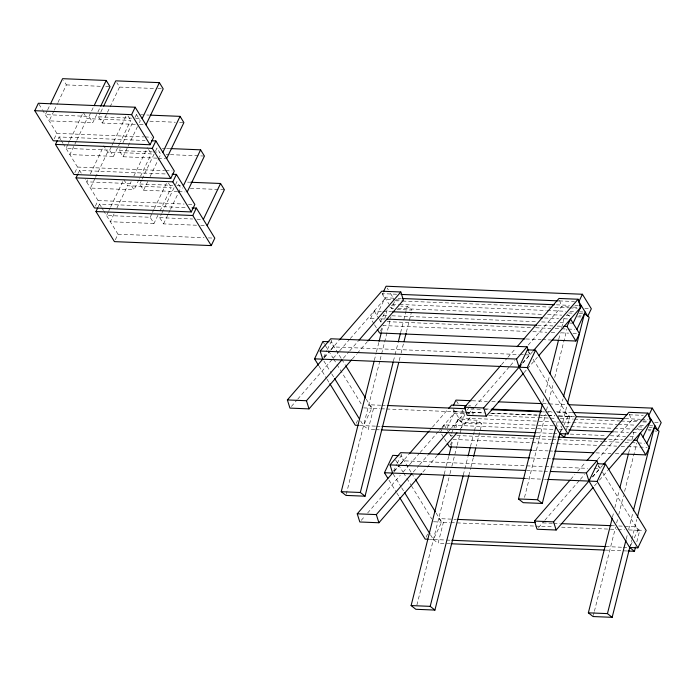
<?xml version="1.0" encoding="UTF-8"?>
<svg xmlns="http://www.w3.org/2000/svg" width="696" height="696" viewBox="0 0 696 696"><rect width="100%" height="100%" fill="white"/><g stroke="black" fill="none" stroke-linecap="round" stroke-linejoin="round"><path stroke-width="0.52" stroke-dasharray="3.48 2.61" d="M374.361 360.267L376.214 352.907M376.475 351.854L378.868 342.389M381.512 331.879L383.105 325.563L527.377 331.453M384.697 319.255L387.341 308.746M346.216 494.36L379.868 360.824M380.129 359.771L390.995 316.663M374.744 429.641L368.236 429.371L373.508 408.465L368.802 404.75L380.729 405.237M393.449 361.05L394.771 355.786M395.041 354.734L397.955 343.171M400.6 332.653L403.515 321.091M403.784 320.038L407.221 306.37L400.861 306.11M399.217 360.554L400.809 354.247M401.07 353.194L403.724 342.676M406.368 332.166L411.406 312.191M444.231 474.141L446.084 466.781M446.353 465.728L448.737 456.263M451.382 445.753L452.713 440.498M455.889 427.875L458.012 419.462L477.099 420.245L481.806 423.96L476.247 446.04M416.887 605.085L449.738 474.698M450.007 473.645L451.591 467.338M451.861 466.285L456.889 446.31M457.159 445.257L462.718 423.177L458.012 419.462M450.042 543.733L438.115 543.245L443.387 522.339L438.671 518.624L456.028 519.329M463.318 474.924L467.825 457.046M470.479 446.536L474.185 431.816M474.446 430.763L477.099 420.245M468.826 475.481L470.679 468.121M470.948 467.068L473.332 457.603M542.863 402.218L543.924 398.016M545.246 392.753L549.483 375.936M558.758 339.135L560.35 332.819M561.672 327.564L564.326 317.054M524.523 497.405L545.455 414.346M546.517 410.135L548.631 401.723M548.9 400.678L553.398 382.8M554.729 377.545L566.918 329.173M556.382 425.082L557.713 419.819M557.975 418.775L563.012 398.791M559.862 433.686L561.707 426.37M562.76 422.194L567.188 404.611M566.422 430.084L569.841 416.495L565.135 412.78L556.461 412.423M612.471 517.145L613.794 511.891M614.855 507.68L619.362 489.81M628.636 453.009L630.219 446.702M631.811 440.385L633.934 431.981M593.331 615.49L594.132 612.332M594.393 611.288L615.595 527.168M616.647 522.966L617.709 518.755M618.77 514.553L623.538 495.622M624.599 491.42L636.788 443.048M626.261 538.956L627.583 533.702M628.645 529.491L633.151 511.621M629.741 547.569L631.585 540.244M631.846 539.2L636.797 519.538M636.823 541.871L639.72 530.369L635.004 526.654L624.164 526.211M47.215 110.751L45.344 114.64L88.975 116.423L92.794 122.644L97.457 112.926M47.676 109.777L50.008 104.922M53.827 111.142L49.172 120.86L92.794 122.644M54.288 110.168L57.551 103.365M58.012 102.399L66.398 84.903L63.667 80.458M54.157 138.922L56.828 133.345L42.839 110.551M58.168 138.835L59.056 136.973L145.107 140.496M67.903 144.472L66.042 148.361L109.672 150.145L113.491 156.365L120.008 142.767M68.365 143.498L69.765 140.583M70.226 139.609L83.268 112.395L87.087 118.624L130.718 120.408L120.478 141.793M76.377 140.975L69.861 154.582L113.491 156.365M76.847 140.009L87.087 118.624M88.975 116.423L93.638 106.706M97.918 111.96L100.25 107.097M135.329 124.384L102.338 123.035L98.519 116.815L100.381 112.926M100.85 111.952L103.182 107.097M74.846 172.643L77.517 167.066L63.536 144.272M78.248 173.226L79.588 170.442L165.639 173.956M102.338 123.035L107.001 113.317M107.462 112.352L119.573 87.078L116.841 82.633M87.505 179.881L86.574 181.821L130.204 183.605L134.024 189.834L138.678 180.116M90.297 174.044L103.8 145.864L107.619 152.085L151.249 153.868L139.148 179.142M95.047 178.324L90.393 188.05L134.024 189.834M95.517 177.358L107.619 152.085M109.672 150.145L111.534 146.256M111.995 145.281L113.396 142.367M113.857 141.401L126.898 114.188M157.087 158.157L123.035 156.757L119.216 150.536L120.147 148.587M122.94 142.758L133.18 121.382M135.041 117.494L136.442 114.579L139.635 114.709M95.378 206.112L98.049 200.526L85.182 179.559M98.214 206.895L99.545 204.102L186.667 207.669M123.035 156.757L127.69 147.039M128.16 146.073L137.469 126.629M139.331 122.748L140.261 120.799L136.442 114.579M108.393 211.593L106.532 215.482L150.162 217.265L153.981 223.494L158.636 213.776M108.863 210.627L110.255 207.713M110.725 206.738L123.757 179.524L127.577 185.754L171.207 187.537L159.106 212.802M114.074 213.933L110.351 221.711L153.981 223.494M116.867 208.104L127.577 185.754M130.204 183.605L131.135 181.665M133.928 175.827L147.43 147.648M177.619 191.618L143.567 190.226L139.748 183.996L141.61 180.107M142.071 179.133L155.112 151.928M155.582 150.954L156.974 148.039L160.793 154.26L159.401 157.174M115.336 239.772L118.007 234.195L104.026 211.393M143.567 190.226L147.761 181.473M150.084 176.619L158.932 158.149M150.162 217.265L152.024 213.385M152.485 212.411L153.886 209.496M154.355 208.522L167.388 181.308M196.516 225.234L163.525 223.886L159.706 217.657L161.568 213.768M162.029 212.802L175.07 185.588M175.54 184.614L176.932 181.7L180.751 187.929L182.883 188.016M163.525 223.886L168.18 214.168M168.649 213.194L170.041 210.279M170.511 209.305L180.751 187.929M323.666 357.248L326.902 350.497M327.364 349.54L331.061 341.823L341.24 358.423M373.978 323.91L370.629 318.464L374.196 311.016L381.791 311.329M384.262 313.678L380.564 321.395L382.73 321.482M380.434 331.122L383.113 325.545M394.545 301.673L391.43 308.189L393.597 308.276M356.23 423.325L357.613 420.428M359.397 425.421L363.486 425.587L371.803 408.23L366.148 398.999M393.536 471.131L396.772 464.38M397.233 463.414L400.931 455.697L411.118 472.297M440.507 432.338L441.847 429.545M442.291 428.614L444.074 424.899L554.712 429.423M447.076 428.084L454.932 411.684L464.693 412.084M451.365 433.338L458.751 417.913L550.954 421.68M450.312 445.005L452.095 441.281M553.503 425.839L461.3 422.063L464.867 414.625L462.083 410.083M426.1 537.199L427.953 533.345M429.267 539.296L433.356 539.461L441.673 522.104L436.018 512.882M560.741 431.694L563.516 425.909M563.977 424.943L568.136 416.26L533.049 359.075M630.62 545.568L632.464 541.706M634.317 537.851L638.014 530.135L601.796 471.105M324.153 357.544L328.39 352.646M331.209 349.375L333.332 346.93L518.816 354.516M394.023 471.418L399.678 464.885M400.383 464.067L403.202 460.804L544.22 466.572M522.6 363.129L529.665 354.96L528.699 351.898M592.479 477.004L599.543 468.834L598.569 465.781M324.266 357.422L329.939 350.88M330.652 350.062L339.161 340.257M291.363 406.473L297.044 399.93M297.749 399.113L332.523 359.049M333.227 358.231L338.909 351.689M339.613 350.871L349.549 339.43M350.253 338.613L384.314 299.367L394.919 299.802M343.354 358.205L349.027 351.663M349.74 350.845L358.249 341.031M352.315 359.014L356.57 354.107M357.283 353.29L367.218 341.84M394.136 471.296L399.817 464.754M400.522 463.945L409.039 454.131M429.615 430.424L431.746 427.97M432.451 427.153L448.067 409.161M361.241 520.347L364.782 516.258M367.627 512.987L400.261 475.377M403.106 472.105L408.778 465.563M409.492 464.745L419.418 453.305M420.132 452.487L438.576 431.224M439.289 430.406L441.421 427.962M442.125 427.144L454.192 413.241L473.28 414.024L471.662 408.917M501.512 364.678L507.184 358.135M507.897 357.318L515.701 348.331M413.224 472.079L418.905 465.537M419.61 464.719L428.127 454.914M448.702 431.198L450.834 428.745M451.539 427.927L464.31 413.215M467.155 409.944L469.278 407.491M468.608 413.72L474.289 407.186M474.994 406.368L509.768 366.305M510.473 365.487L514.727 360.58M528.212 345.051L561.559 306.623L568.989 306.927M422.898 472.071L426.448 467.982M427.153 467.164L437.088 455.715M459.795 429.554L471.148 416.478M522.722 363.007L532.658 351.558M523.888 372.804L526.724 369.541M527.438 368.723L537.364 357.274M570.677 479.37L574.931 474.463M577.767 471.192L585.571 462.205M538.487 527.603L544.159 521.06M544.872 520.243L579.638 480.179M580.351 479.361L584.605 474.454M597.377 459.743L631.437 420.497L642.043 420.932M592.601 476.882L602.536 465.433M594.471 485.869L596.594 483.415M599.439 480.144L607.947 470.331M66.398 84.903L101.512 86.339M105.775 86.513L110.029 86.687M119.573 87.078L156.817 88.601M157.879 88.644L163.203 88.862M140.696 114.753L149.214 115.101M98.519 116.815L131.509 118.163M135.764 118.337L140.026 118.511M149.84 121.191L175.383 122.235M179.638 122.409L183.892 122.583M139.591 124.558L144.907 124.784M56.828 133.345L143.95 136.912M145.029 136.955L151.484 137.216M162.299 148.257L165.491 148.387M166.553 148.431L169.746 148.561M119.216 150.536L152.198 151.885M153.268 151.928L159.654 152.189M166.118 154.477L169.311 154.608M170.372 154.651L204.424 156.052M158.149 158.201L165.596 158.505M77.517 167.066L164.639 170.633M165.718 170.677L172.173 170.938M187.572 182.135L189.704 182.221M139.748 183.996L172.739 185.345M176.993 185.519L182.309 185.736M190.33 188.32L224.382 189.712M178.681 191.661L185.066 191.922M98.049 200.526L184.101 204.05M188.399 204.224L192.705 204.406M159.706 217.657L192.696 219.005M196.951 219.179L202.266 219.397M200.77 225.408L205.024 225.582M118.007 234.195L204.059 237.71M208.356 237.893L212.663 238.067M396.616 294.234L382.513 293.66L388.881 304.039M559.323 300.898L574.513 301.516M393.736 298.166L385.062 297.81L376.745 315.166L378.911 315.262M398.077 298.34L401.331 298.48M556.443 304.822L569.467 305.353M574.887 305.579L578.141 305.709M395.981 299.845L403.402 300.15M573.226 307.101L580.647 307.406M394.989 300.75L401.496 301.011M402.584 301.055L568.545 307.85M569.633 307.893L577.228 308.206M584.814 308.511L589.155 308.693M392.135 304.169L398.643 304.439M399.73 304.483L546.169 310.468M547.247 310.52L565.691 311.269M570.033 311.451L575.453 311.669M579.794 311.851L583.048 311.982M391.317 305.718L395.563 305.892M568.562 312.974L573.869 313.191M579.168 313.409L584.466 313.626M397.938 308.45L543.289 314.401M547.63 314.575L561.733 315.157M566.065 315.332L571.494 315.558M579.081 315.862L581.256 315.958M397.094 309.476L411.936 310.085L407.221 306.37M577.515 316.863L580.699 316.993M382.878 311.373L391.552 311.73M544.498 317.985L558.601 318.568M564.021 318.785L568.362 318.968M383.252 315.436L387.594 315.61M391.926 315.793L537.286 321.743M541.618 321.917L555.721 322.492M560.062 322.674L564.404 322.848M569.824 323.075L571.99 323.161M370.629 318.464L376.058 318.681M380.399 318.855L385.819 319.081M537.677 325.293L552.868 325.919M557.2 326.093L561.542 326.267M387.072 321.665L531.344 327.564M535.676 327.746L550.867 328.364M555.208 328.538L560.628 328.764M561.716 328.808L567.136 329.034M568.223 329.077L574.731 329.339M532.805 331.67L546.899 332.244M551.241 332.427L555.582 332.601M561.002 332.827L568.597 333.132M572.938 333.314L577.271 333.488M525.985 338.978L541.166 339.596M542.254 339.639L550.928 339.996M519.903 354.56L524.245 354.734M525.323 354.786L529.665 354.96M472.227 400.765L487.409 401.383M491.75 401.557L497.17 401.783M542.732 403.645L548.152 403.871M549.24 403.915L567.675 404.672M468.582 405.768L470.696 405.855M484.929 408.865L490.349 409.091M547.839 411.44L552.18 411.623M556.522 411.797L571.703 412.415M629.201 414.772L643.295 415.347M381.817 405.281L386.158 405.455M470.766 408.917L482.693 409.405M483.781 409.448L490.288 409.718M542.358 411.849L544.524 411.936M545.612 411.98L552.119 412.25M363.625 407.891L371.803 408.23M568.136 416.26L574.27 416.512M465.781 412.128L484.225 412.885M491.811 413.198L537.373 415.06M538.46 415.103L547.134 415.46M548.222 415.503L554.729 415.773M559.071 415.947L574.252 416.565M625.234 418.653L640.424 419.279M641.503 419.323L648.011 419.584M373.508 408.465L380.016 408.726M381.103 408.769L385.445 408.952M386.524 408.996L464.623 412.189M465.711 412.232L484.155 412.989M490.663 413.259L537.303 415.164M541.645 415.347L547.065 415.564M548.152 415.608L554.66 415.877M559.001 416.051L569.841 416.495M643.095 420.976L650.525 421.28M488.731 415.599L537.538 417.6M538.626 417.644L549.475 418.087M550.562 418.131L555.982 418.348M560.323 418.531L573.339 419.062M574.426 419.105L619.979 420.967M621.067 421.01L638.423 421.724M642.756 421.898L647.097 422.08M654.692 422.394L659.034 422.568M552.041 421.733L559.636 422.037M560.715 422.08L571.564 422.524M572.651 422.576L617.126 424.395M618.205 424.438L635.561 425.143M639.902 425.326L644.244 425.5M649.664 425.726L652.918 425.856M638.441 426.848L643.739 427.066M649.037 427.283L652.222 427.414M554.59 425.882L561.098 426.143M565.43 426.326L569.772 426.5M570.859 426.544L613.159 428.275M614.246 428.318L632.69 429.075M633.769 429.119L642.452 429.475M647.872 429.693L651.125 429.832M462.718 423.177L481.806 423.96M648.455 430.78L650.569 430.868M654.814 431.041L656.937 431.129M559.053 429.597L563.386 429.78M614.368 431.868L628.471 432.442M632.812 432.616L638.232 432.842M375.457 426.143L363.53 425.656L368.236 429.371M376.545 426.187L380.886 426.37M536.651 432.729L552.92 433.399M553.355 433.425L558.775 433.643M570.276 434.104L606.068 435.574M610.409 435.748L625.6 436.366M629.932 436.549L635.361 436.766M375.831 429.684L380.173 429.858M535.963 436.244L551.554 436.87M552.641 436.914L558.07 437.14M608.635 439.211L622.737 439.794M627.079 439.968L632.499 440.194M450.434 435.27L452.609 435.357M456.941 435.539L551.319 439.402M552.398 439.446L556.739 439.62M557.827 439.663L602.301 441.481M603.38 441.534L620.736 442.238M625.078 442.421L630.498 442.639M631.585 442.682L637.005 442.908M638.093 442.952L644.6 443.213M452.983 439.42L531.083 442.621M532.17 442.665L549.527 443.369M550.606 443.413L597.255 445.327M601.588 445.501L616.778 446.127M621.119 446.301L626.539 446.527M627.627 446.571L647.149 447.363M532.945 450.277L548.126 450.904M549.214 450.947L554.634 451.165M595.854 452.852L611.044 453.479M615.377 453.653L620.806 453.87M530.787 457.968L545.968 458.594M547.056 458.638L551.397 458.812M545.307 466.616L549.64 466.79M550.727 466.842L587.607 468.347M594.114 468.617L599.543 468.834M526.698 470.496L542.976 471.157M544.054 471.201L549.483 471.427M524.949 478.474L543.393 479.222M544.472 479.274L546.647 479.361M542.81 522.887L552.572 523.279M553.651 523.331L560.158 523.592M611.14 525.68L614.394 525.811M618.735 525.993L623.077 526.167M433.495 521.765L441.673 522.104M638.014 530.135L644.148 530.387M443.387 522.339L449.894 522.609M450.973 522.653L534.502 526.063M535.589 526.115L552.937 526.82M561.62 527.177L616.943 529.438M618.022 529.482L624.529 529.752M628.871 529.926L639.72 530.369M430.528 534.85L433.356 539.461L445.336 540.018M446.414 540.061L450.756 540.244M605.877 546.586L622.146 547.256M623.225 547.3L628.653 547.517M605.163 550.084L626.852 550.971M566.953 314.079L570.094 316.558M636.823 427.962L639.963 430.433M389.708 306.832L392.849 309.302M433.399 539.53L438.115 543.245M528.525 351.697L530.787 355.386M598.395 465.572L601.222 470.183M387.194 288.04L388.307 289.849M390.534 293.486L394.432 299.837M456.506 401L458.177 403.724M453.505 409.352L461.3 422.063M374.196 311.016L378.928 318.725M379.207 319.194L382.556 324.64M444.074 424.899L446.858 429.432M447.415 430.345L449.346 433.495M449.642 433.973L451.312 436.697M374.535 324.815L376.762 328.442M441.621 434.147L443.848 437.784M444.405 438.689L446.632 442.325M341.806 359.345L345.207 364.878M411.684 473.219L415.077 478.752M322.874 341.484L324.571 344.25M325.136 345.173L327.973 349.784M328.538 350.706L333.062 358.083M333.628 359.014L336.455 363.625M337.021 364.547L361.929 405.124M395.58 459.978L397.842 463.667M398.408 464.589L402.94 471.966M403.506 472.888L406.334 477.5M406.899 478.422L410.858 484.877M411.423 485.799L431.798 518.998M323.875 361.024L331.226 373.012M331.792 373.935L334.054 377.624M360.659 420.976L363.486 425.587M393.179 473.976L401.105 486.887M401.67 487.809L403.932 491.507M319.09 366.226L326.441 378.215M327.007 379.137L329.269 382.826M388.96 480.101L396.32 492.089M396.885 493.012L399.147 496.7M127.986 115.962L130.718 120.408M148.526 149.422L151.249 153.868M168.484 183.091L171.207 187.537M38.924 104.165L42.282 109.637M59.056 136.973L60.735 139.713M61.291 140.627L62.971 143.359M79.588 170.442L81.267 173.174M99.545 204.102L101.224 206.834M101.781 207.747L103.46 210.488M400.94 453.662L403.202 460.804M331.07 339.787L333.332 346.93M629.497 414.372L631.437 420.497M559.627 300.498L561.559 306.623M453.227 410.179L454.192 413.241M382.382 293.242L384.314 299.367"/><path stroke-width="1.04" d="M398.686 362.66L365.043 496.196L345.955 495.413L341.24 491.698L374.091 361.32M379.129 341.336L381.251 332.923M365.043 496.196L360.328 492.481L393.179 362.094M398.216 342.119L400.339 333.706M403.985 341.632L406.107 333.219M468.826 475.481L434.913 610.07L415.825 609.287L411.11 605.572L443.97 475.194M448.998 455.219L451.121 446.806M434.913 610.07L430.198 606.355L463.058 475.977M468.086 455.993L470.209 447.58M473.593 456.559L475.716 448.146M560.036 432.999L542.288 503.443L523.201 502.669L518.485 498.954L542.332 404.324M550.014 373.83L558.497 340.179M542.288 503.443L537.573 499.737L555.852 427.179M563.543 396.694L584.466 313.626L589.181 317.341L567.457 403.558M565.63 433.225L564.578 437.41L559.862 433.686M629.915 546.873L612.158 617.326L593.07 616.543L588.355 612.828L612.202 518.198M619.892 487.705L628.366 454.062M612.158 617.326L607.451 613.611L625.991 540.009M633.412 510.568L654.344 427.501L659.051 431.215L637.327 517.433M627.94 551.014L634.447 551.284L635.5 547.1M34.8 110.699L38.367 103.252L135.172 107.219L153.633 137.303L150.066 144.742L53.261 140.783L34.8 110.699L131.605 114.657L150.066 144.742M50.469 103.948L62.579 78.674L106.21 80.466L110.029 86.687L100.711 106.123M151.554 140.766L155.861 140.94L174.322 171.025L170.755 178.472L73.959 174.505L55.489 144.42L57.272 140.696M94.099 105.731L106.21 80.466M103.643 106.123L115.754 80.849L159.384 82.641L163.203 88.862L145.969 124.828M172.086 174.226L176.393 174.4L194.854 204.494L191.287 211.932L94.491 207.965L76.021 177.88L77.804 174.157M131.605 114.657L135.172 107.219M192.053 207.886L196.35 208.06L214.812 238.154L211.253 245.592L114.449 241.634L95.978 211.541L97.762 207.826M142.149 118.598L159.384 82.641M170.755 178.472L152.294 148.379L155.861 140.94M162.847 152.32L180.073 116.362L150.275 115.144M166.666 158.549L183.892 122.583L180.073 116.362M191.287 211.932L172.826 181.839L176.393 174.4M183.379 185.78L200.605 149.823L170.807 148.605M187.198 192.009L204.424 156.052L200.605 149.823M211.253 245.592L192.783 215.499L196.35 208.06M203.336 219.44L220.562 183.483L190.765 182.265M207.156 225.669L224.382 189.712L220.562 183.483M318.524 365.304L314.557 358.849L322.874 341.484L329.008 341.736M383.409 291.798L386.08 286.221L582.413 294.251L591.33 308.78L587.763 316.219L578.846 301.69L582.413 294.251M387.829 478.256L384.436 472.723L392.753 455.358L398.886 455.61M453.279 405.672L455.95 400.096L471.14 400.713M567.997 433.956L527.255 367.549L535.572 350.192L527.394 349.853L519.077 367.218L559.819 433.617L567.997 433.956L576.314 416.6L535.572 350.192M575.879 341.023L566.97 326.494L570.529 319.055L579.446 333.584L575.879 341.023L552.015 340.04M573.078 323.205L581.395 305.849L579.229 305.753M576.897 329.425L585.214 312.069M588.947 481.093L597.264 463.727L605.442 464.067L646.192 530.474L637.875 547.83L629.697 547.5L588.947 481.093L586.363 472.932L596.951 460.682L597.925 463.736M637.875 547.83L597.125 481.423L605.442 464.067M645.758 454.897L636.84 440.368L640.407 432.929L649.316 447.458L645.758 454.897L621.893 453.923M652.283 408.126L648.724 415.573L657.633 430.093L661.2 422.655L652.283 408.126L568.763 404.715M642.947 437.079L651.265 419.723M646.775 443.308L655.093 425.943M322.744 359.18L320.151 351.028L330.748 338.769L527.081 346.799L528.368 350.88M392.614 473.054L390.03 464.902L400.618 452.644L529.7 457.925M320.151 351.028L516.484 359.058L527.081 346.799M520.486 365.583L519.077 367.218L516.484 359.058M351.611 359.832L309.033 408.883L289.945 408.1L287.37 399.939L322.848 359.058M339.874 339.439L381.739 291.198L400.826 291.981L403.402 300.15L367.923 341.023M287.37 399.939L306.457 400.722L341.936 359.841M358.962 340.214L400.826 291.981M421.48 473.706L378.911 522.757L359.823 521.983L357.239 513.813L392.718 472.932M409.744 453.313L428.901 431.242M448.772 408.343L451.608 405.072L466.459 405.681M523.174 373.621L486.278 416.138L467.19 415.355L464.615 407.195L500.798 365.496M517.119 346.695L558.984 298.454L578.072 299.236L580.647 307.406L538.782 355.639M357.239 513.813L376.327 514.596L411.806 473.715M428.832 454.097L447.284 432.834M437.801 454.906L456.959 432.825M464.615 407.195L483.703 407.969L521.304 364.643M533.371 350.74L578.072 299.236M593.053 487.505L556.156 530.013L537.068 529.238L534.485 521.069L569.963 480.188M586.989 460.569L628.853 412.328L647.941 413.111L650.525 421.28L608.661 469.513M534.485 521.069L553.572 521.852L589.764 480.153M603.241 464.615L647.941 413.111M55.489 144.42L152.294 148.379M76.021 177.88L172.826 181.839M95.978 211.541L192.783 215.499M400.957 294.417L558.236 300.855M402.418 298.523L554.277 304.735M392.64 311.773L542.332 317.898M386.906 319.125L536.599 325.25M563.716 326.363L566.97 326.494M524.897 338.935L379.546 332.984L377.319 329.356M314.557 358.849L527.255 367.549M498.258 401.827L541.645 403.602M491.437 409.135L541.331 411.179M572.791 412.458L627.026 414.685M387.237 405.498L465.337 408.7M491.376 409.761L541.27 411.806M576.427 416.66L624.147 418.609M568.815 429.998L613.289 431.816M358.37 425.378L355.308 425.247L329.843 383.748M381.965 426.413L535.998 432.712M381.26 429.902L535.285 436.209M558.07 437.14L605.381 439.08M633.586 440.237L636.84 440.368M531.857 450.234L449.416 446.858L447.189 443.23M554.634 451.165L593.688 452.765M552.476 458.855L596.951 460.682M390.03 464.902L525.619 470.444M550.562 471.47L586.363 472.932M384.436 472.723L524.949 478.474M547.726 479.405L597.125 481.423M341.24 491.698L360.328 492.481M518.485 498.954L537.573 499.737M457.115 519.381L535.215 522.574M561.246 523.636L611.14 525.68M428.249 539.252L425.178 539.13L399.713 497.623M451.843 540.287L605.877 546.586M451.13 543.776L604.076 550.04M411.11 605.572L430.198 606.355M588.355 612.828L607.451 613.611M629.741 547.569L634.447 551.284M345.773 365.8L365.574 398.077M415.642 479.675L435.452 511.96M334.628 378.546L359.527 419.131M404.498 492.429L429.963 533.928M553.572 521.852L556.156 530.013M483.703 407.969L486.278 416.138M376.327 514.596L378.911 522.757M306.457 400.722L309.033 408.883"/></g></svg>
